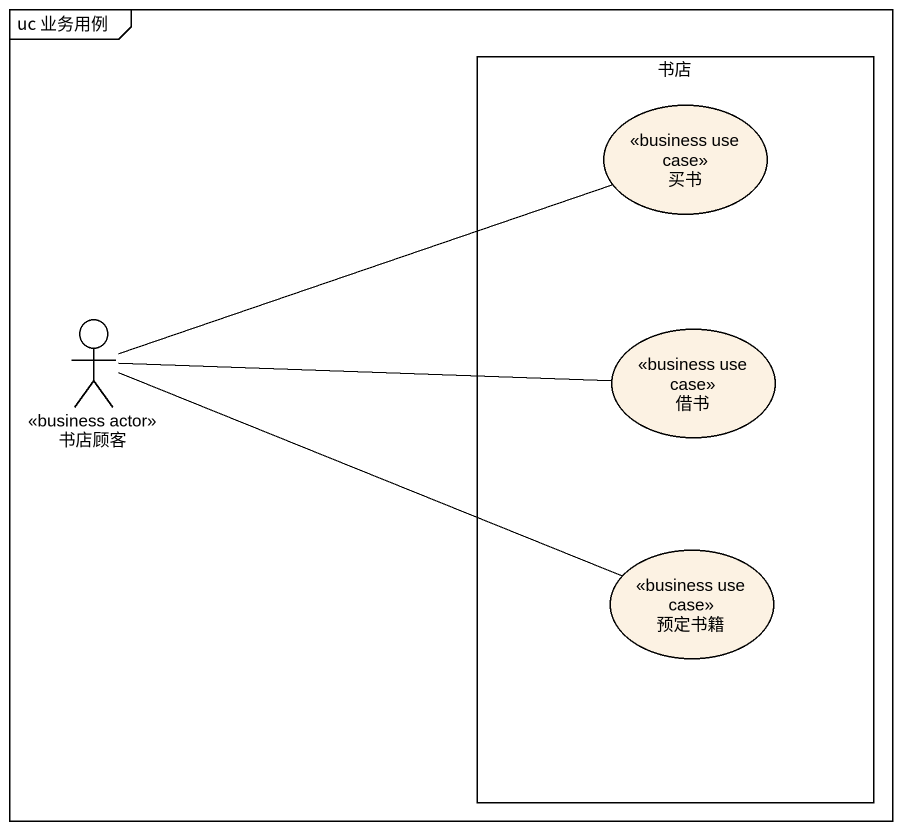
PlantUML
@startuml
mainframe uc 业务用例
rectangle 书店 {
  usecase 买书 <<business use case>>
  usecase 借书 <<business use case>>
  usecase 预定书籍 <<business use case>>
}
actor 书店顾客 <<business actor>>
书店顾客 -right- 买书
书店顾客 -right- 借书
书店顾客 -right- 预定书籍
@enduml
